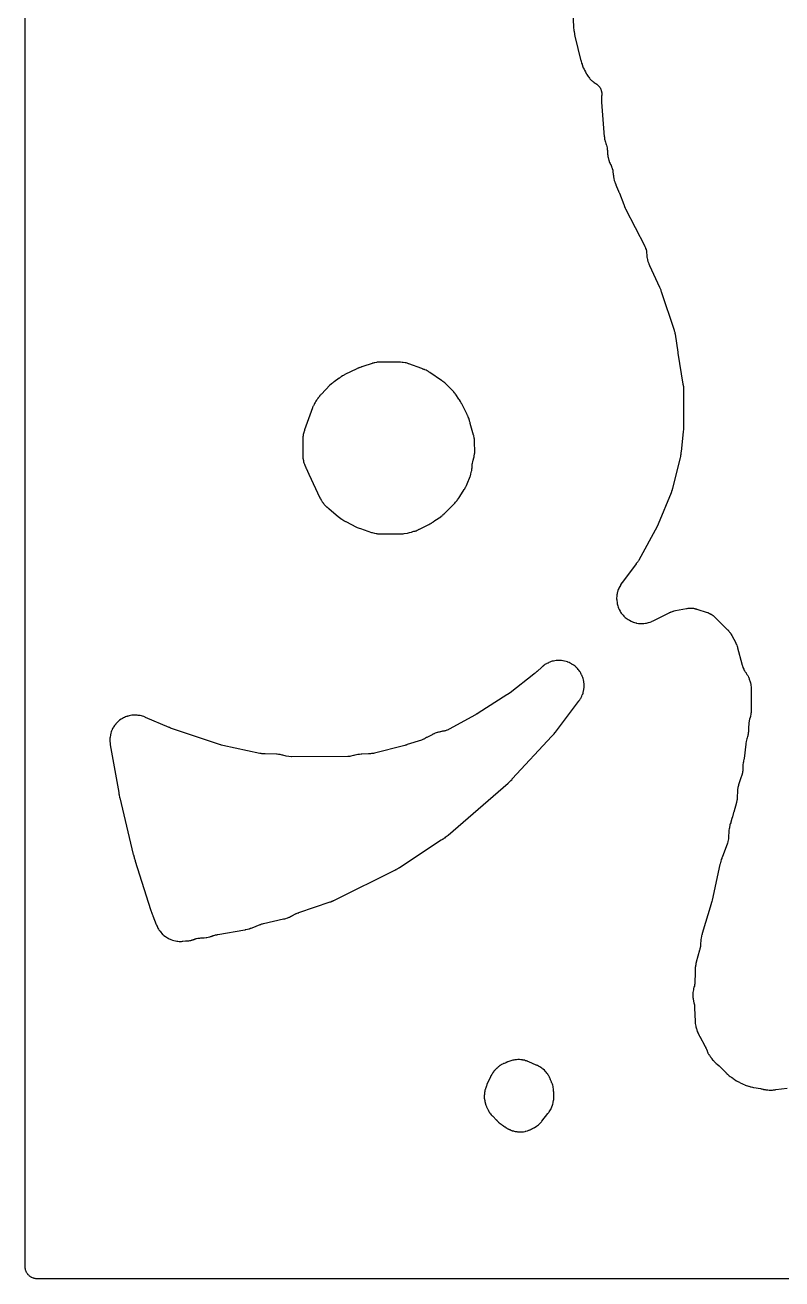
# Model space of a CAD drawing. Header units: millimetres. Extents: x 0 to 300, y 0 to 300.
# Drawn here: x -0.1 to 75, y -0.1 to 124.3 of the extents above; entities that cross this region are included whole.
import ezdxf

# ---------------------------------------------------------------- set-up
doc = ezdxf.new("R2010")
doc.units = ezdxf.units.MM
doc.layers.add('CUT', color=7, linetype='CONTINUOUS')

msp = doc.modelspace()

# ---------------------------------------------------------------- linework, layer by layer
at = {"layer": 'CUT'}
for points in [[(298.85, -0.08), (1.15, -0.08), (1.14, -0.08), (1.01, -0.07), (0.99, -0.07), (0.97, -0.06), (0.91, -0.05), (0.89, -0.05), (0.88, -0.05), (0.83, -0.04), (0.8, -0.03), (0.79, -0.03), (0.78, -0.02), (0.67, 0.02), (0.56, 0.07), (0.54, 0.08), (0.46, 0.12), (0.46, 0.13), (0.41, 0.17), (0.39, 0.18), (0.37, 0.19), (0.36, 0.2), (0.33, 0.23), (0.28, 0.28), (0.23, 0.33), (0.2, 0.36), (0.19, 0.37), (0.18, 0.39), (0.17, 0.41), (0.13, 0.46), (0.12, 0.46), (0.08, 0.54), (0.07, 0.56), (0.02, 0.67), (-0.02, 0.78), (-0.03, 0.79), (-0.03, 0.8), (-0.04, 0.83), (-0.05, 0.88), (-0.05, 0.89), (-0.05, 0.91), (-0.06, 0.97), (-0.07, 0.99), (-0.07, 1.01), (-0.08, 1.14), (-0.08, 1.15), (-0.08, 298.84)], [(54.21, 126.2), (54.31, 124.16), (54.31, 124.02), (54.32, 123.89), (54.33, 123.84), (54.33, 123.83), (54.34, 123.78), (54.34, 123.76), (54.35, 123.73), (54.35, 123.71), (54.36, 123.7), (54.36, 123.69), (54.36, 123.68), (54.37, 123.64), (54.38, 123.55), (54.4, 123.43), (54.4, 123.39), (54.41, 123.37), (54.42, 123.29), (54.43, 123.22), (55.03, 120.77), (55.04, 120.77), (55.05, 120.73), (55.1, 120.57), (55.1, 120.56), (55.14, 120.44), (55.15, 120.42), (55.15, 120.41), (55.18, 120.32), (55.18, 120.3), (55.22, 120.19), (55.27, 120.09), (55.34, 119.96), (55.35, 119.94), (55.38, 119.87), (55.47, 119.69), (55.53, 119.59), (55.54, 119.56), (55.55, 119.55), (55.56, 119.55), (55.56, 119.54), (55.58, 119.5), (55.61, 119.45), (55.62, 119.43), (55.69, 119.32), (55.69, 119.31), (55.74, 119.23), (55.8, 119.15), (55.87, 119.07), (55.93, 119), (55.96, 118.97), (55.99, 118.93), (56.01, 118.91), (56.02, 118.9), (56.03, 118.89), (56.09, 118.84), (56.14, 118.8), (56.17, 118.76), (56.21, 118.74), (56.22, 118.73), (56.23, 118.73), (56.25, 118.7), (56.31, 118.65), (56.32, 118.64), (56.34, 118.63), (56.38, 118.6), (56.4, 118.59), (56.42, 118.58), (56.45, 118.56), (56.46, 118.55), (56.48, 118.54), (56.51, 118.52), (56.61, 118.45), (56.63, 118.44), (56.66, 118.41), (56.67, 118.4), (56.68, 118.4), (56.69, 118.39), (56.7, 118.38), (56.74, 118.34), (56.78, 118.3), (56.81, 118.27), (56.86, 118.21), (56.88, 118.19), (56.9, 118.16), (56.92, 118.13), (56.94, 118.09), (56.98, 118.02), (56.99, 118), (57.01, 117.96), (57.02, 117.93), (57.04, 117.87), (57.05, 117.82), (57.07, 117.76), (57.08, 117.71), (57.09, 117.59), (57.1, 117.47), (57.1, 117.41), (57.1, 117.4), (57.09, 117.38), (57.08, 117.28), (57.07, 117.15), (57.07, 117.09), (57.07, 117.03), (57.08, 116.87), (57.08, 116.76), (57.08, 116.67), (57.35, 113.25), (57.36, 113.24), (57.36, 113.23), (57.36, 113.22), (57.36, 113.12), (57.38, 113.02), (57.4, 112.91), (57.42, 112.84), (57.43, 112.8), (57.46, 112.71), (57.51, 112.58), (57.54, 112.47), (57.56, 112.41), (57.6, 112.27), (57.62, 112.16), (57.62, 112.15), (57.63, 112.12), (57.63, 112.09), (57.63, 112.06), (57.64, 112.05), (57.64, 112.03), (57.64, 112), (57.65, 111.96), (57.66, 111.92), (57.66, 111.91), (57.66, 111.85), (57.66, 111.84), (57.66, 111.81), (57.66, 111.72), (57.66, 111.71), (57.67, 111.62), (57.67, 111.6), (57.67, 111.59), (57.68, 111.49), (57.69, 111.44), (57.7, 111.41), (57.7, 111.38), (57.7, 111.36), (57.71, 111.33), (57.71, 111.31), (57.71, 111.27), (57.72, 111.23), (57.72, 111.2), (57.73, 111.17), (57.73, 111.15), (57.75, 111.09), (57.76, 111.03), (57.79, 110.95), (57.8, 110.92), (57.81, 110.87), (57.82, 110.85), (57.84, 110.79), (57.88, 110.69), (57.93, 110.6), (57.98, 110.5), (57.99, 110.49), (57.99, 110.48), (58, 110.47), (58.01, 110.44), (58.02, 110.43), (58.03, 110.41), (58.04, 110.38), (58.04, 110.37), (58.06, 110.34), (58.06, 110.33), (58.08, 110.26), (58.11, 110.19), (58.13, 110.14), (58.13, 110.13), (58.14, 110.09), (58.17, 110.01), (58.17, 109.99), (58.17, 109.97), (58.17, 109.96), (58.18, 109.95), (58.18, 109.94), (58.19, 109.86), (58.2, 109.83), (58.2, 109.82), (58.2, 109.81), (58.21, 109.78), (58.21, 109.76), (58.21, 109.72), (58.21, 109.7), (58.22, 109.65), (58.22, 109.59), (58.22, 109.57), (58.23, 109.54), (58.24, 109.53), (58.24, 109.51), (58.24, 109.49), (58.25, 109.39), (58.25, 109.36), (58.26, 109.29), (58.26, 109.23), (58.28, 109.18), (58.28, 109.17), (58.29, 109.12), (58.29, 109.11), (58.29, 109.08), (58.29, 109.06), (58.32, 108.95), (58.34, 108.91), (58.36, 108.84), (58.38, 108.79), (58.4, 108.74), (58.4, 108.73), (58.42, 108.68), (58.44, 108.63), (58.45, 108.61), (58.46, 108.58), (58.48, 108.53), (58.49, 108.49), (58.5, 108.47), (58.62, 108.16), (58.63, 108.15), (58.65, 108.1), (58.65, 108.09), (58.66, 108.07), (58.66, 108.06), (58.67, 108.03), (58.69, 108), (58.7, 107.96), (58.71, 107.96), (58.71, 107.95), (58.71, 107.94), (58.73, 107.92), (58.73, 107.91), (58.73, 107.9), (58.73, 107.89), (58.75, 107.87), (58.76, 107.84), (58.77, 107.82), (58.79, 107.78), (58.8, 107.77), (58.8, 107.76), (58.83, 107.7), (58.85, 107.66), (59.28, 106.52), (59.31, 106.45), (59.32, 106.43), (59.35, 106.32), (59.4, 106.22), (59.41, 106.2), (59.42, 106.19), (59.43, 106.16), (59.45, 106.11), (61.36, 102.38), (61.38, 102.35), (61.4, 102.3), (61.41, 102.29), (61.43, 102.24), (61.43, 102.23), (61.43, 102.22), (61.44, 102.2), (61.44, 102.19), (61.45, 102.17), (61.49, 102.06), (61.52, 101.91), (61.54, 101.8), (61.56, 101.46), (61.57, 101.39), (61.58, 101.36), (61.58, 101.29), (61.59, 101.22), (61.63, 101.05), (61.68, 100.88), (61.7, 100.82), (61.75, 100.68), (61.76, 100.66), (61.77, 100.65), (61.77, 100.63), (61.81, 100.54), (61.83, 100.5), (61.84, 100.47), (62.83, 98.34), (62.87, 98.25), (62.89, 98.2), (62.9, 98.18), (62.94, 98.07), (62.97, 97.96), (62.98, 97.91), (64.27, 94.06), (64.28, 94.03), (64.29, 93.99), (64.34, 93.85), (64.35, 93.79), (64.35, 93.77), (64.36, 93.67), (64.64, 91.89), (64.64, 91.87), (64.65, 91.79), (65.14, 88.69), (65.16, 88.61), (65.16, 88.6), (65.17, 88.58), (65.19, 88.46), (65.2, 88.32), (65.2, 84.21), (65.18, 84.01), (64.96, 81.98), (64.95, 81.93), (64.95, 81.87), (64.94, 81.81), (64.94, 81.76), (64.93, 81.73), (64.93, 81.69), (64.92, 81.67), (64.92, 81.65), (64.91, 81.6), (64.89, 81.52), (64.87, 81.39), (64.12, 78.39), (64.1, 78.3), (64.09, 78.27), (64.09, 78.26), (64.08, 78.23), (64.07, 78.19), (64.05, 78.14), (64.02, 78.04), (64.02, 78.03), (63.98, 77.93), (62.69, 74.82), (62.69, 74.8), (62.68, 74.77), (62.67, 74.75), (62.65, 74.72), (62.63, 74.68), (62.59, 74.59), (60.77, 71.24), (60.73, 71.17), (60.72, 71.15), (60.68, 71.08), (60.66, 71.06), (60.65, 71.04), (60.6, 70.99), (60.52, 70.89), (60.5, 70.86), (60.45, 70.77), (60.44, 70.76), (59.13, 69.03), (59.1, 68.99), (59.03, 68.89), (58.97, 68.78), (58.94, 68.72), (58.83, 68.51), (58.81, 68.48), (58.8, 68.46), (58.78, 68.42), (58.74, 68.33), (58.7, 68.23), (58.68, 68.16), (58.66, 68.1), (58.65, 68.06), (58.64, 68.01), (58.62, 67.95), (58.62, 67.94), (58.61, 67.91), (58.61, 67.89), (58.6, 67.8), (58.6, 67.78), (58.59, 67.67), (58.58, 67.64), (58.58, 67.63), (58.58, 67.62), (58.57, 67.49), (58.57, 67.41), (58.58, 67.29), (58.59, 67.19), (58.61, 67.06), (58.64, 66.94), (58.64, 66.91), (58.65, 66.82), (58.68, 66.71), (58.72, 66.58), (58.77, 66.46), (58.82, 66.35), (58.92, 66.17), (58.97, 66.08), (59.03, 65.99), (59.11, 65.89), (59.21, 65.77), (59.28, 65.69), (59.32, 65.65), (59.43, 65.55), (59.61, 65.41), (59.68, 65.36), (59.71, 65.34), (59.84, 65.27), (60.02, 65.18), (60.14, 65.13), (60.22, 65.1), (60.26, 65.08), (60.35, 65.05), (60.47, 65.02), (60.5, 65.02), (60.52, 65.01), (60.55, 65), (60.75, 64.96), (60.87, 64.95), (60.99, 64.94), (61.11, 64.94), (61.28, 64.95), (61.42, 64.97), (61.52, 64.99), (61.74, 65.04), (61.86, 65.07), (61.89, 65.08), (62.05, 65.15), (62.09, 65.17), (62.19, 65.22), (62.2, 65.22), (63.79, 66.02), (63.82, 66.03), (63.83, 66.04), (63.85, 66.05), (63.86, 66.05), (63.91, 66.08), (63.93, 66.09), (63.95, 66.09), (63.99, 66.11), (64.01, 66.11), (64.12, 66.15), (64.17, 66.17), (64.18, 66.17), (64.2, 66.18), (64.27, 66.2), (64.41, 66.23), (65.51, 66.44), (65.56, 66.44), (65.57, 66.44), (65.68, 66.46), (65.8, 66.47), (65.91, 66.48), (65.97, 66.48), (66.08, 66.48), (66.12, 66.47), (66.14, 66.47), (66.19, 66.46), (66.27, 66.45), (66.34, 66.43), (66.37, 66.42), (66.4, 66.41), (66.43, 66.41), (66.45, 66.4), (66.5, 66.38), (66.53, 66.37), (66.54, 66.37), (66.62, 66.34), (67.45, 66.07), (67.58, 66.03), (67.61, 66.03), (67.69, 66), (67.79, 65.96), (67.81, 65.95), (67.82, 65.94), (67.92, 65.89), (67.94, 65.87), (68.04, 65.8), (68.07, 65.79), (68.08, 65.78), (68.11, 65.76), (68.12, 65.75), (68.14, 65.74), (68.17, 65.71), (68.24, 65.65), (68.24, 65.64), (68.28, 65.61), (68.31, 65.58), (68.37, 65.53), (69.58, 64.32), (69.59, 64.32), (69.62, 64.28), (69.65, 64.26), (69.67, 64.24), (69.67, 64.23), (69.71, 64.2), (69.73, 64.17), (69.74, 64.15), (69.78, 64.1), (69.8, 64.08), (69.82, 64.04), (69.89, 63.95), (69.9, 63.94), (69.9, 63.93), (69.94, 63.87), (70.01, 63.76), (70.38, 63.04), (70.4, 63.01), (70.44, 62.91), (70.45, 62.89), (70.45, 62.88), (70.48, 62.79), (70.54, 62.67), (70.55, 62.65), (70.57, 62.56), (70.57, 62.55), (70.99, 60.94), (70.99, 60.92), (71.02, 60.83), (71.04, 60.76), (71.09, 60.6), (71.17, 60.43), (71.2, 60.37), (71.24, 60.29), (71.25, 60.27), (71.25, 60.26), (71.28, 60.22), (71.31, 60.17), (71.31, 60.16), (71.35, 60.11), (71.37, 60.08), (71.39, 60.06), (71.4, 60.05), (71.4, 60.04), (71.41, 60.04), (71.46, 59.95), (71.49, 59.9), (71.51, 59.87), (71.57, 59.78), (71.6, 59.71), (71.66, 59.61), (71.66, 59.6), (71.67, 59.59), (71.67, 59.58), (71.72, 59.43), (71.81, 59.16), (71.84, 59.08), (71.85, 59.05), (71.88, 58.91), (71.89, 58.79), (71.9, 58.66), (71.9, 58.65), (71.92, 56.48), (71.92, 56.45), (71.92, 56.42), (71.91, 56.33), (71.91, 56.31), (71.9, 56.18), (71.9, 56.11), (71.89, 56.03), (71.88, 55.98), (71.85, 55.74), (71.85, 55.73), (71.84, 55.72), (71.84, 55.71), (71.84, 55.7), (71.82, 55.65), (71.81, 55.62), (71.81, 55.61), (71.81, 55.6), (71.81, 55.59), (71.8, 55.58), (71.79, 55.55), (71.78, 55.54), (71.76, 55.48), (71.75, 55.45), (71.74, 55.39), (71.72, 55.33), (71.71, 55.24), (71.7, 55.2), (71.69, 55.12), (71.69, 55.09), (71.69, 55.07), (71.69, 55.06), (71.69, 55.03), (71.68, 54.96), (71.68, 54.9), (71.68, 54.88), (71.67, 54.83), (71.66, 54.78), (71.66, 54.68), (71.66, 54.66), (71.65, 54.34), (71.65, 54.33), (71.65, 54.31), (71.65, 54.3), (71.65, 54.27), (71.65, 54.24), (71.64, 54.2), (71.64, 54.19), (71.62, 54.09), (71.61, 53.98), (71.59, 53.87), (71.57, 53.77), (71.57, 53.76), (71.56, 53.73), (71.51, 53.61), (71.48, 53.51), (71.44, 53.37), (71.41, 53.24), (71.38, 53.06), (71.37, 52.99), (71.22, 51.56), (71.22, 51.54), (71.21, 51.52), (71.19, 51.45), (71.16, 51.33), (71.14, 51.24), (71.12, 51.14), (71.1, 50.93), (71.1, 50.92), (71.1, 50.91), (71.09, 50.81), (71.09, 50.77), (71.09, 50.74), (71.07, 50.47), (71.07, 50.4), (71.07, 50.37), (71.07, 50.31), (71.06, 50.27), (71.06, 50.25), (71.06, 50.24), (71.06, 50.22), (71.05, 50.18), (71.05, 50.16), (71.04, 50.14), (71.04, 50.13), (71.04, 50.11), (71.03, 50.1), (71.03, 50.09), (71.03, 50.08), (71.02, 50.05), (71.02, 50.04), (71.02, 50.03), (71.02, 50.01), (71.01, 50), (70.85, 49.53), (70.69, 49.06), (70.68, 49.03), (70.68, 49.02), (70.67, 48.99), (70.66, 48.96), (70.65, 48.93), (70.65, 48.92), (70.65, 48.91), (70.65, 48.9), (70.64, 48.89), (70.64, 48.88), (70.64, 48.87), (70.64, 48.86), (70.63, 48.85), (70.63, 48.84), (70.63, 48.82), (70.62, 48.79), (70.62, 48.78), (70.61, 48.77), (70.61, 48.76), (70.61, 48.75), (70.61, 48.74), (70.6, 48.71), (70.6, 48.7), (70.59, 48.63), (70.58, 48.61), (70.58, 48.57), (70.57, 48.52), (70.57, 48.51), (70.56, 48.49), (70.56, 48.47), (70.56, 48.46), (70.56, 48.45), (70.55, 48.42), (70.55, 48.36), (70.55, 48.31), (70.55, 48.29), (70.55, 48.25), (70.55, 48.22), (70.54, 47.83), (70.53, 47.74), (70.53, 47.72), (70.53, 47.71), (70.53, 47.7), (70.53, 47.69), (70.51, 47.48), (70.51, 47.45), (70.5, 47.42), (70.49, 47.36), (70.49, 47.35), (70.48, 47.34), (70.48, 47.31), (70.47, 47.26), (70.45, 47.2), (70.18, 46.23), (70.17, 46.19), (70.05, 45.76), (70, 45.6), (69.9, 45.25), (69.88, 45.19), (69.84, 45.08), (69.81, 44.97), (69.79, 44.85), (69.77, 44.78), (69.76, 44.72), (69.75, 44.68), (69.75, 44.67), (69.73, 44.59), (69.71, 44.44), (69.7, 44.34), (69.67, 43.76), (69.67, 43.7), (69.67, 43.65), (69.67, 43.59), (69.64, 43.44), (69.61, 43.31), (69.6, 43.29), (69.56, 43.16), (69.04, 41.75), (69.02, 41.71), (69.01, 41.69), (68.99, 41.63), (68.94, 41.53), (68.93, 41.5), (68.9, 41.38), (68.9, 41.35), (68.89, 41.32), (68.87, 41.25), (68.83, 41.09), (68.82, 41.04), (68.04, 37.51), (68.04, 37.5), (68, 37.38), (67.95, 37.16), (67.94, 37.14), (67.94, 37.13), (67.06, 34.2), (67.04, 34.11), (67.03, 34.1), (66.99, 33.96), (66.99, 33.93), (66.94, 33.74), (66.92, 33.6), (66.91, 33.46), (66.91, 33.45), (66.9, 33.19), (66.9, 33.15), (66.9, 33.11), (66.89, 32.99), (66.89, 32.97), (66.88, 32.91), (66.88, 32.9), (66.88, 32.89), (66.88, 32.88), (66.87, 32.87), (66.87, 32.85), (66.87, 32.84), (66.87, 32.83), (66.86, 32.79), (66.86, 32.78), (66.85, 32.77), (66.84, 32.73), (66.83, 32.7), (66.83, 32.68), (66.81, 32.63), (66.81, 32.61), (66.79, 32.55), (66.47, 31.36), (66.46, 31.34), (66.45, 31.27), (66.44, 31.24), (66.43, 31.17), (66.42, 31.14), (66.42, 31.13), (66.42, 31.12), (66.42, 31.11), (66.41, 31.07), (66.4, 31), (66.39, 30.94), (66.39, 30.92), (66.37, 30.81), (66.36, 30.66), (66.36, 30.58), (66.36, 30.56), (66.36, 30.51), (66.36, 30.46), (66.36, 30.4), (66.35, 30.36), (66.35, 30.32), (66.32, 29.29), (66.32, 29.25), (66.32, 29.24), (66.32, 29.21), (66.31, 29.11), (66.31, 29.09), (66.31, 29.08), (66.31, 29.06), (66.3, 29.04), (66.28, 28.97), (66.24, 28.86), (66.21, 28.74), (66.2, 28.63), (66.2, 28.62), (66.17, 28.48), (66.14, 28.35), (66.13, 28.24), (66.13, 28.22), (66.12, 28.09), (66.12, 28), (66.12, 27.99), (66.13, 27.84), (66.15, 27.75), (66.15, 27.74), (66.16, 27.7), (66.17, 27.66), (66.18, 27.57), (66.2, 27.48), (66.24, 27.32), (66.29, 27.11), (66.29, 27.09), (66.3, 26.99), (66.31, 26.92), (66.31, 26.85), (66.31, 26.83), (66.31, 26.79), (66.35, 25.5), (66.35, 25.47), (66.36, 25.32), (66.37, 25.28), (66.37, 25.26), (66.39, 25.12), (66.41, 25), (66.44, 24.89), (66.45, 24.86), (66.46, 24.85), (66.47, 24.8), (66.48, 24.76), (66.49, 24.74), (66.49, 24.72), (66.51, 24.67), (66.53, 24.62), (66.54, 24.6), (66.54, 24.59), (66.56, 24.54), (66.57, 24.48), (66.61, 24.38), (66.61, 24.37), (66.63, 24.34), (66.64, 24.31), (66.65, 24.29), (66.66, 24.27), (66.66, 24.26), (66.67, 24.25), (66.67, 24.24), (66.68, 24.23), (66.69, 24.2), (66.71, 24.16), (66.73, 24.11), (66.74, 24.09), (66.75, 24.07), (66.76, 24.06), (66.78, 24.02), (66.8, 23.98), (66.81, 23.96), (67.32, 23.04), (67.33, 23.02), (67.35, 22.98), (67.36, 22.96), (67.37, 22.95), (67.39, 22.89), (67.45, 22.77), (67.47, 22.72), (67.54, 22.55), (67.55, 22.52), (67.56, 22.51), (67.58, 22.44), (67.59, 22.43), (67.6, 22.4), (67.63, 22.33), (67.66, 22.29), (67.69, 22.23), (67.7, 22.22), (67.72, 22.18), (67.73, 22.18), (67.73, 22.17), (67.74, 22.16), (67.77, 22.11), (67.8, 22.06), (67.81, 22.05), (67.82, 22.04), (67.83, 22.02), (67.84, 22.02), (67.85, 22.01), (67.86, 21.99), (67.87, 21.97), (67.88, 21.95), (67.92, 21.9), (67.93, 21.89), (67.94, 21.88), (67.96, 21.86), (68, 21.8), (68, 21.79), (68.02, 21.77), (68.02, 21.76), (68.09, 21.67), (68.17, 21.58), (68.21, 21.55), (68.26, 21.48), (68.31, 21.43), (68.32, 21.42), (68.34, 21.4), (68.45, 21.31), (68.54, 21.23), (68.73, 21.05), (69.39, 20.4), (69.4, 20.38), (69.42, 20.36), (69.45, 20.33), (69.46, 20.32), (69.47, 20.31), (69.48, 20.3), (69.49, 20.29), (69.5, 20.28), (69.54, 20.24), (69.59, 20.2), (69.65, 20.14), (69.74, 20.07), (69.82, 20.01), (69.89, 19.97), (69.9, 19.96), (69.93, 19.94), (69.95, 19.93), (69.96, 19.92), (69.97, 19.92), (70, 19.9), (70.01, 19.89), (70.02, 19.89), (70.03, 19.88), (70.04, 19.88), (70.04, 19.87), (70.07, 19.86), (70.11, 19.83), (70.12, 19.82), (70.13, 19.81), (70.22, 19.74), (70.29, 19.69), (70.45, 19.59), (70.58, 19.52), (70.64, 19.49), (70.74, 19.43), (70.82, 19.39), (70.99, 19.3), (71.13, 19.24), (71.29, 19.18), (71.33, 19.16), (71.66, 19.05), (71.68, 19.05), (71.77, 19.01), (71.85, 18.99), (71.9, 18.97), (72.04, 18.93), (72.14, 18.91), (72.19, 18.9), (72.85, 18.8), (72.9, 18.79), (72.92, 18.78), (72.97, 18.77), (72.98, 18.77), (73.06, 18.75), (73.07, 18.75), (73.1, 18.74), (73.15, 18.73), (73.17, 18.72), (73.28, 18.7), (73.31, 18.7), (73.35, 18.69), (73.39, 18.69), (73.57, 18.67), (73.7, 18.66), (74.03, 18.66), (74.14, 18.67), (74.25, 18.68), (74.28, 18.69), (74.35, 18.71), (74.36, 18.71), (75.49, 18.86)]]:
    msp.add_lwpolyline(points, dxfattribs=at)
for points in [[(27.47, 81.35), (27.47, 81.34), (27.47, 81.32), (27.48, 81.28), (27.49, 81.24), (27.49, 81.21), (27.51, 81.13), (27.52, 81.08), (27.53, 81.05), (27.54, 80.99), (27.57, 80.88), (27.59, 80.84), (27.61, 80.77), (27.62, 80.75), (27.64, 80.7), (27.65, 80.68), (27.66, 80.67), (27.66, 80.65), (27.7, 80.56), (27.72, 80.52), (27.73, 80.49), (27.74, 80.46), (27.76, 80.41), (27.79, 80.35), (28.06, 79.77), (29.16, 77.41), (29.2, 77.33), (29.25, 77.25), (29.26, 77.24), (29.27, 77.23), (29.28, 77.21), (29.29, 77.18), (29.3, 77.16), (29.35, 77.08), (29.37, 77.04), (29.43, 76.96), (29.45, 76.93), (29.5, 76.88), (29.5, 76.87), (29.51, 76.86), (29.52, 76.85), (29.53, 76.84), (29.58, 76.76), (29.66, 76.67), (29.72, 76.62), (29.78, 76.56), (29.79, 76.55), (29.81, 76.54), (29.85, 76.5), (29.87, 76.48), (29.91, 76.45), (29.96, 76.41), (29.99, 76.38), (30.03, 76.35), (30.99, 75.54), (31.01, 75.53), (31.02, 75.52), (31.04, 75.5), (31.06, 75.49), (31.06, 75.48), (31.08, 75.47), (31.09, 75.47), (31.1, 75.45), (31.15, 75.42), (31.16, 75.41), (31.17, 75.41), (31.18, 75.4), (31.19, 75.39), (31.19, 75.38), (31.24, 75.34), (31.26, 75.33), (31.28, 75.32), (31.29, 75.31), (31.33, 75.29), (31.37, 75.27), (31.39, 75.26), (31.4, 75.25), (31.41, 75.24), (31.54, 75.16), (31.55, 75.15), (31.68, 75.08), (31.72, 75.06), (32.78, 74.51), (32.86, 74.48), (32.93, 74.45), (33.05, 74.4), (33.16, 74.37), (34.26, 73.99), (34.33, 73.97), (34.55, 73.91), (34.72, 73.88), (34.8, 73.87), (34.85, 73.86), (34.97, 73.85), (35.07, 73.85), (37.2, 73.85), (37.3, 73.86), (37.31, 73.86), (37.32, 73.86), (37.41, 73.86), (37.51, 73.88), (37.81, 73.93), (37.83, 73.93), (37.85, 73.93), (37.93, 73.95), (37.95, 73.95), (38.04, 73.97), (38.23, 74.02), (38.3, 74.04), (38.38, 74.07), (38.47, 74.1), (38.59, 74.13), (38.65, 74.15), (38.68, 74.16), (38.79, 74.2), (38.91, 74.25), (38.93, 74.27), (38.99, 74.3), (39.02, 74.32), (39.96, 74.79), (40.06, 74.83), (40.16, 74.89), (40.2, 74.92), (40.22, 74.93), (40.26, 74.95), (40.29, 74.97), (40.35, 75), (40.38, 75.02), (40.39, 75.03), (40.41, 75.04), (40.42, 75.05), (40.43, 75.06), (40.47, 75.09), (40.49, 75.11), (40.5, 75.12), (40.51, 75.12), (40.53, 75.14), (40.56, 75.16), (41.13, 75.55), (41.14, 75.56), (41.16, 75.57), (41.17, 75.58), (41.22, 75.62), (41.26, 75.65), (41.3, 75.69), (41.32, 75.71), (41.35, 75.73), (41.36, 75.74), (41.42, 75.79), (41.49, 75.86), (41.52, 75.88), (41.54, 75.9), (41.56, 75.92), (41.58, 75.94), (41.61, 75.97), (41.62, 75.98), (42.52, 76.9), (42.59, 76.98), (42.62, 77.02), (42.63, 77.03), (42.66, 77.07), (42.72, 77.13), (42.73, 77.14), (42.75, 77.16), (42.8, 77.22), (42.87, 77.31), (42.92, 77.4), (42.93, 77.41), (42.97, 77.46), (43.04, 77.56), (43.47, 78.25), (43.52, 78.33), (43.52, 78.34), (43.53, 78.36), (43.54, 78.38), (43.6, 78.48), (43.62, 78.51), (43.66, 78.59), (43.69, 78.65), (43.76, 78.81), (43.76, 78.82), (44.04, 79.55), (44.07, 79.62), (44.11, 79.77), (44.12, 79.79), (44.15, 79.92), (44.18, 80.06), (44.2, 80.13), (44.22, 80.25), (44.22, 80.26), (44.23, 80.29), (44.24, 80.39), (44.25, 80.52), (44.26, 80.62), (44.26, 80.73), (44.26, 80.77), (44.27, 80.85), (44.27, 80.86), (44.3, 80.99), (44.32, 81.05), (44.34, 81.11), (44.36, 81.2), (44.37, 81.22), (44.39, 81.29), (44.42, 81.39), (44.45, 81.5), (44.46, 81.6), (44.48, 81.76), (44.48, 81.78), (44.5, 81.88), (44.5, 81.98), (44.5, 82.02), (44.5, 82.03), (44.49, 82.93), (44.49, 82.99), (44.49, 83.1), (44.48, 83.21), (44.47, 83.27), (44.46, 83.31), (44.46, 83.34), (44.45, 83.42), (44.42, 83.53), (44.41, 83.58), (44.4, 83.6), (44.39, 83.64), (44.06, 84.8), (44.06, 84.81), (44.04, 84.9), (44, 85.03), (44, 85.05), (43.98, 85.11), (43.97, 85.15), (43.96, 85.17), (43.96, 85.18), (43.95, 85.21), (43.91, 85.32), (43.9, 85.33), (43.88, 85.39), (43.86, 85.44), (43.85, 85.45), (43.82, 85.54), (43.81, 85.56), (43.79, 85.6), (43.76, 85.67), (43.75, 85.69), (43.75, 85.7), (43.21, 86.75), (43.17, 86.82), (43.16, 86.83), (43.15, 86.86), (43.14, 86.87), (43.09, 86.97), (43.08, 86.97), (42.98, 87.15), (42.94, 87.21), (42.62, 87.68), (42.61, 87.69), (42.55, 87.77), (42.53, 87.79), (42.5, 87.82), (42.49, 87.84), (42.48, 87.85), (42.46, 87.87), (42.45, 87.89), (42.44, 87.9), (42.42, 87.92), (42.39, 87.96), (42.36, 87.99), (42.32, 88.04), (42.27, 88.09), (42.22, 88.15), (41.59, 88.77), (41.56, 88.79), (41.53, 88.82), (41.53, 88.83), (41.44, 88.91), (41.35, 88.98), (41.32, 89), (41.27, 89.03), (41.2, 89.07), (40.05, 89.85), (40.04, 89.86), (39.99, 89.9), (39.92, 89.95), (39.8, 90.02), (39.68, 90.08), (39.56, 90.13), (39.52, 90.14), (39.44, 90.17), (39.4, 90.19), (39.37, 90.2), (39.34, 90.21), (39.25, 90.24), (37.97, 90.71), (37.93, 90.73), (37.81, 90.77), (37.71, 90.8), (37.61, 90.82), (37.41, 90.85), (37.38, 90.85), (37.3, 90.86), (37.15, 90.87), (37.14, 90.87), (35.18, 90.89), (35.1, 90.89), (34.99, 90.88), (34.98, 90.88), (34.92, 90.88), (34.83, 90.87), (34.75, 90.86), (34.61, 90.83), (34.53, 90.81), (34.44, 90.79), (34.42, 90.78), (34.38, 90.77), (34.35, 90.76), (34.32, 90.75), (33.41, 90.46), (33.32, 90.43), (33.27, 90.41), (33.25, 90.4), (33.13, 90.36), (33.1, 90.35), (33.06, 90.33), (33.05, 90.33), (33.03, 90.32), (33.02, 90.32), (32.98, 90.3), (32.96, 90.3), (32.85, 90.25), (32.83, 90.24), (32.8, 90.22), (31.63, 89.65), (31.59, 89.62), (31.51, 89.58), (31.5, 89.57), (31.4, 89.52), (31.3, 89.46), (31.28, 89.44), (31.27, 89.44), (31.26, 89.43), (31.2, 89.39), (31.17, 89.36), (31.13, 89.33), (31.12, 89.32), (31.11, 89.31), (31.1, 89.3), (31.09, 89.29), (31.07, 89.28), (30.56, 88.92), (30.51, 88.89), (30.48, 88.86), (30.41, 88.81), (30.31, 88.73), (30.26, 88.69), (30.15, 88.59), (29.31, 87.72), (29.3, 87.72), (29.24, 87.66), (29.2, 87.61), (29.18, 87.59), (29.15, 87.56), (29.11, 87.51), (29.1, 87.49), (29.04, 87.41), (29.02, 87.39), (29, 87.36), (28.96, 87.3), (28.93, 87.26), (28.92, 87.24), (28.88, 87.19), (28.87, 87.17), (28.84, 87.13), (28.83, 87.12), (28.83, 87.11), (28.82, 87.1), (28.76, 87.01), (28.71, 86.93), (28.67, 86.87), (28.63, 86.79), (28.62, 86.78), (28.57, 86.69), (28.5, 86.55), (28.49, 86.53), (28.45, 86.44), (28.43, 86.41), (28.42, 86.36), (28.41, 86.34), (27.64, 84.17), (27.64, 84.16), (27.63, 84.12), (27.61, 84.08), (27.6, 84.05), (27.6, 84.04), (27.59, 84.02), (27.59, 84.01), (27.59, 84), (27.56, 83.93), (27.55, 83.91), (27.52, 83.8), (27.5, 83.69), (27.5, 83.67), (27.49, 83.63), (27.49, 83.61), (27.49, 83.6), (27.48, 83.55), (27.47, 83.5), (27.47, 83.47), (27.47, 83.44), (27.46, 83.43), (27.46, 83.42), (27.46, 83.41), (27.46, 83.39), (27.46, 83.38), (27.46, 83.37), (27.46, 83.35), (27.45, 83.28), (27.45, 83.21), (27.45, 83.16), (27.45, 83.14), (27.45, 81.62), (27.46, 81.57), (27.46, 81.53), (27.46, 81.52), (27.46, 81.49), (27.46, 81.46), (27.47, 81.4)], [(9.21, 48.19), (9.22, 48.12), (9.22, 48.1), (9.22, 48.08), (9.23, 48.05), (9.23, 48.03), (9.24, 47.99), (9.25, 47.9), (9.28, 47.75), (9.29, 47.7), (9.3, 47.66), (10.65, 42.03), (10.66, 41.99), (10.69, 41.9), (10.7, 41.85), (10.71, 41.82), (10.71, 41.81), (10.72, 41.79), (10.72, 41.77), (10.74, 41.71), (10.74, 41.69), (10.75, 41.66), (10.75, 41.65), (10.76, 41.62), (10.77, 41.6), (10.77, 41.59), (10.79, 41.55), (10.79, 41.54), (10.8, 41.52), (10.8, 41.5), (10.81, 41.49), (10.82, 41.46), (10.82, 41.45), (10.83, 41.43), (10.84, 41.38), (12.36, 36.57), (12.37, 36.52), (12.38, 36.5), (12.39, 36.46), (12.41, 36.41), (12.42, 36.38), (12.42, 36.36), (12.45, 36.31), (12.45, 36.3), (12.45, 36.29), (12.46, 36.27), (12.47, 36.25), (12.47, 36.24), (12.48, 36.23), (12.49, 36.19), (12.51, 36.14), (12.51, 36.13), (12.52, 36.12), (12.52, 36.11), (12.54, 36.06), (12.55, 36.03), (12.57, 35.99), (12.6, 35.93), (12.93, 35.1), (12.95, 35.05), (12.99, 34.96), (13, 34.94), (13.01, 34.91), (13.02, 34.9), (13.04, 34.84), (13.04, 34.83), (13.09, 34.73), (13.15, 34.62), (13.19, 34.56), (13.27, 34.46), (13.29, 34.44), (13.3, 34.42), (13.31, 34.41), (13.37, 34.34), (13.39, 34.31), (13.49, 34.19), (13.56, 34.11), (13.58, 34.09), (13.69, 34), (13.83, 33.89), (13.93, 33.82), (14.03, 33.76), (14.1, 33.72), (14.21, 33.66), (14.29, 33.62), (14.38, 33.59), (14.52, 33.54), (14.68, 33.49), (14.83, 33.46), (14.96, 33.44), (15.08, 33.42), (15.21, 33.41), (15.34, 33.41), (15.44, 33.41), (15.54, 33.43), (15.56, 33.43), (15.83, 33.46), (15.89, 33.46), (15.98, 33.47), (16.02, 33.47), (16.03, 33.47), (16.11, 33.48), (16.15, 33.48), (16.27, 33.49), (16.32, 33.5), (16.34, 33.51), (16.43, 33.53), (16.46, 33.54), (16.5, 33.55), (16.6, 33.58), (16.63, 33.59), (16.66, 33.6), (16.68, 33.61), (16.7, 33.62), (16.73, 33.63), (16.75, 33.63), (16.78, 33.65), (16.86, 33.68), (16.89, 33.69), (16.92, 33.7), (17.06, 33.73), (17.07, 33.73), (17.23, 33.74), (17.36, 33.75), (17.4, 33.76), (17.43, 33.76), (17.48, 33.76), (17.63, 33.77), (17.66, 33.77), (17.88, 33.79), (17.88, 33.8), (17.93, 33.8), (18.07, 33.83), (18.23, 33.87), (18.32, 33.89), (18.38, 33.91), (18.41, 33.92), (18.48, 33.94), (18.53, 33.97), (18.55, 33.98), (18.58, 33.99), (18.6, 34), (18.61, 34), (18.64, 34.01), (18.72, 34.04), (18.73, 34.04), (18.79, 34.06), (18.81, 34.06), (18.82, 34.06), (18.89, 34.07), (18.93, 34.07), (18.99, 34.08), (19.03, 34.09), (21.7, 34.57), (21.74, 34.57), (21.78, 34.58), (21.82, 34.58), (21.97, 34.61), (22.11, 34.65), (22.17, 34.67), (22.2, 34.68), (22.24, 34.7), (22.25, 34.7), (22.28, 34.71), (22.31, 34.72), (22.33, 34.73), (22.34, 34.73), (22.42, 34.77), (23.22, 35.07), (23.23, 35.08), (23.28, 35.1), (23.33, 35.12), (23.4, 35.14), (23.46, 35.16), (23.57, 35.19), (25.53, 35.64), (25.55, 35.64), (25.66, 35.66), (25.78, 35.69), (25.93, 35.74), (25.96, 35.75), (26.12, 35.82), (26.13, 35.82), (26.22, 35.87), (26.23, 35.87), (26.29, 35.9), (26.32, 35.91), (26.34, 35.92), (26.38, 35.94), (26.41, 35.96), (26.43, 35.97), (26.74, 36.14), (26.79, 36.16), (26.81, 36.17), (26.9, 36.21), (27, 36.25), (27.05, 36.26), (27.06, 36.27), (30.18, 37.32), (30.2, 37.33), (30.21, 37.33), (30.23, 37.34), (30.34, 37.39), (30.36, 37.4), (30.38, 37.41), (30.39, 37.41), (30.41, 37.42), (30.48, 37.45), (30.51, 37.46), (30.54, 37.48), (30.74, 37.56), (30.8, 37.59), (36.5, 40.44), (36.51, 40.44), (36.6, 40.49), (36.61, 40.5), (36.62, 40.5), (36.64, 40.51), (36.66, 40.52), (36.67, 40.53), (36.71, 40.55), (36.72, 40.55), (36.74, 40.56), (36.76, 40.57), (36.84, 40.61), (36.89, 40.64), (36.96, 40.69), (36.99, 40.71), (37, 40.72), (37.01, 40.72), (37.04, 40.74), (41.19, 43.48), (41.22, 43.5), (41.28, 43.53), (41.32, 43.55), (41.33, 43.56), (41.35, 43.57), (41.41, 43.6), (41.44, 43.62), (41.47, 43.64), (41.51, 43.67), (41.53, 43.68), (41.54, 43.69), (41.56, 43.7), (41.65, 43.77), (41.69, 43.81), (41.74, 43.85), (41.75, 43.86), (41.77, 43.88), (41.81, 43.9), (41.85, 43.94), (41.87, 43.96), (47.81, 49.1), (47.87, 49.16), (47.96, 49.25), (48.03, 49.32), (48.08, 49.36), (48.11, 49.39), (48.12, 49.4), (48.13, 49.41), (48.2, 49.49), (48.23, 49.53), (52.15, 53.77), (52.17, 53.79), (52.19, 53.82), (52.25, 53.88), (52.3, 53.93), (52.38, 54.02), (52.45, 54.11), (52.46, 54.13), (52.49, 54.17), (52.5, 54.18), (54.8, 57.22), (54.84, 57.27), (54.84, 57.28), (54.85, 57.29), (54.87, 57.31), (54.92, 57.38), (54.97, 57.46), (55, 57.51), (55.04, 57.59), (55.05, 57.61), (55.09, 57.69), (55.11, 57.73), (55.17, 57.86), (55.21, 57.95), (55.24, 58.04), (55.25, 58.09), (55.26, 58.12), (55.27, 58.15), (55.27, 58.18), (55.29, 58.24), (55.3, 58.29), (55.3, 58.3), (55.31, 58.37), (55.32, 58.42), (55.34, 58.59), (55.35, 58.73), (55.35, 58.82), (55.34, 58.99), (55.33, 59.06), (55.33, 59.09), (55.31, 59.19), (55.28, 59.37), (55.26, 59.48), (55.22, 59.6), (55.17, 59.71), (55.11, 59.82), (55.1, 59.86), (55.07, 59.93), (55.02, 60.04), (54.95, 60.14), (54.9, 60.2), (54.88, 60.24), (54.87, 60.25), (54.85, 60.28), (54.84, 60.3), (54.82, 60.32), (54.76, 60.4), (54.68, 60.5), (54.67, 60.51), (54.6, 60.57), (54.57, 60.6), (54.55, 60.62), (54.53, 60.64), (54.52, 60.65), (54.45, 60.72), (54.36, 60.79), (54.32, 60.81), (54.27, 60.85), (54.18, 60.9), (54.16, 60.91), (54.12, 60.93), (54.1, 60.94), (53.95, 61.03), (53.85, 61.08), (53.75, 61.12), (53.69, 61.14), (53.57, 61.18), (53.4, 61.22), (53.27, 61.24), (53.23, 61.25), (53.11, 61.27), (53.02, 61.28), (52.89, 61.29), (52.81, 61.29), (52.69, 61.28), (52.59, 61.27), (52.46, 61.25), (52.3, 61.21), (52.26, 61.21), (52.23, 61.2), (52.18, 61.2), (52.07, 61.17), (51.95, 61.13), (51.85, 61.07), (51.78, 61.03), (51.75, 61.02), (51.74, 61.02), (51.64, 60.97), (51.63, 60.96), (51.53, 60.92), (51.45, 60.87), (51.34, 60.79), (51.26, 60.71), (51.24, 60.7), (51.19, 60.65), (51.12, 60.59), (51.11, 60.58), (50.73, 60.23), (50.71, 60.22), (50.69, 60.2), (50.67, 60.18), (50.6, 60.13), (50.54, 60.07), (50.51, 60.04), (50.5, 60.03), (50.41, 59.97), (50.35, 59.91), (48.01, 58.08), (47.84, 57.97), (47.81, 57.95), (47.8, 57.94), (47.74, 57.91), (47.73, 57.9), (47.69, 57.88), (44.85, 56.05), (44.72, 55.97), (44.7, 55.96), (44.69, 55.96), (44.66, 55.94), (44.62, 55.92), (44.59, 55.9), (41.96, 54.46), (41.9, 54.42), (41.89, 54.42), (41.87, 54.41), (41.77, 54.37), (41.76, 54.37), (41.74, 54.36), (41.59, 54.31), (41.56, 54.3), (41.55, 54.3), (41.46, 54.28), (41.41, 54.27), (41.31, 54.26), (41.25, 54.25), (41.2, 54.24), (41.11, 54.21), (41.09, 54.21), (40.96, 54.18), (40.94, 54.18), (40.92, 54.18), (40.9, 54.17), (40.8, 54.15), (40.79, 54.14), (40.69, 54.11), (40.68, 54.1), (40.58, 54.06), (40.53, 54.04), (40.49, 54.02), (40.45, 54.01), (40.38, 53.97), (40.36, 53.96), (40.31, 53.93), (40.28, 53.92), (39.75, 53.65), (39.72, 53.63), (39.61, 53.57), (39.6, 53.57), (39.51, 53.52), (39.45, 53.48), (39.44, 53.48), (39.42, 53.47), (39.29, 53.42), (39.23, 53.39), (37.82, 52.93), (37.75, 52.9), (37.73, 52.89), (37.71, 52.88), (37.66, 52.87), (37.64, 52.87), (37.57, 52.85), (37.45, 52.82), (37.44, 52.82), (34.55, 52.08), (34.46, 52.06), (34.41, 52.06), (34.33, 52.05), (34.26, 52.04), (34.17, 52.03), (34.08, 52.02), (34.03, 52.02), (33.98, 52.02), (33.31, 51.99), (33.23, 51.98), (33.09, 51.96), (33.08, 51.96), (33.05, 51.96), (32.99, 51.96), (32.9, 51.95), (32.77, 51.93), (32.65, 51.9), (32.62, 51.89), (32.53, 51.86), (32.47, 51.85), (32.36, 51.81), (32.35, 51.81), (32.23, 51.78), (32.21, 51.78), (32.11, 51.77), (31.97, 51.76), (31.94, 51.76), (31.93, 51.76), (26.36, 51.73), (26.32, 51.73), (26.07, 51.75), (26.06, 51.75), (25.82, 51.79), (25.47, 51.88), (25.46, 51.88), (25.42, 51.89), (25.41, 51.9), (25.2, 51.95), (25.06, 51.97), (24.92, 51.98), (24.85, 51.98), (23.72, 52.01), (23.71, 52.01), (23.69, 52.01), (23.63, 52.01), (23.44, 52.03), (23.43, 52.03), (23.4, 52.03), (23.33, 52.04), (23.28, 52.04), (23.2, 52.06), (19.53, 52.85), (19.37, 52.89), (19.35, 52.9), (19.34, 52.9), (19.3, 52.91), (19.29, 52.91), (19.2, 52.94), (14.52, 54.5), (14.35, 54.57), (14.34, 54.57), (14.24, 54.62), (14.2, 54.64), (11.85, 55.64), (11.83, 55.65), (11.68, 55.71), (11.57, 55.75), (11.47, 55.78), (11.32, 55.81), (11.29, 55.81), (11.16, 55.83), (11.12, 55.84), (11.02, 55.86), (10.87, 55.87), (10.86, 55.87), (10.77, 55.87), (10.64, 55.86), (10.62, 55.86), (10.51, 55.85), (10.37, 55.82), (10.23, 55.79), (10.15, 55.77), (10.14, 55.77), (10.11, 55.76), (10.1, 55.76), (10.07, 55.75), (10.04, 55.74), (10.02, 55.74), (9.99, 55.73), (9.88, 55.69), (9.77, 55.64), (9.67, 55.58), (9.59, 55.54), (9.51, 55.5), (9.43, 55.45), (9.29, 55.35), (9.19, 55.27), (9.1, 55.19), (9.05, 55.14), (9.04, 55.13), (8.93, 55), (8.91, 54.97), (8.8, 54.84), (8.72, 54.73), (8.67, 54.65), (8.6, 54.52), (8.56, 54.43), (8.54, 54.4), (8.52, 54.35), (8.49, 54.3), (8.45, 54.19), (8.43, 54.08), (8.39, 53.89), (8.38, 53.85), (8.36, 53.72), (8.35, 53.68), (8.33, 53.58), (8.32, 53.43), (8.32, 53.42), (8.32, 53.33), (8.33, 53.2), (8.34, 53.14), (8.36, 52.98), (8.37, 52.92)], [(45.47, 17.75), (45.48, 17.7), (45.48, 17.69), (45.49, 17.67), (45.5, 17.63), (45.5, 17.62), (45.5, 17.6), (45.5, 17.57), (45.52, 17.49), (45.52, 17.48), (45.53, 17.45), (45.55, 17.37), (45.55, 17.36), (45.56, 17.34), (45.57, 17.26), (45.61, 17.17), (45.67, 17.04), (45.68, 17.01), (45.75, 16.85), (45.78, 16.79), (45.79, 16.77), (45.79, 16.76), (45.83, 16.69), (45.85, 16.65), (45.86, 16.63), (45.88, 16.59), (45.91, 16.54), (45.94, 16.49), (45.95, 16.48), (46, 16.4), (46.01, 16.38), (46.07, 16.29), (46.14, 16.2), (46.22, 16.11), (46.23, 16.11), (46.26, 16.09), (46.32, 16.03), (46.64, 15.72), (46.66, 15.7), (46.68, 15.67), (46.7, 15.64), (46.73, 15.62), (46.73, 15.61), (46.77, 15.57), (46.79, 15.55), (46.79, 15.54), (46.81, 15.52), (46.82, 15.51), (46.83, 15.5), (46.84, 15.49), (46.86, 15.48), (46.89, 15.45), (46.92, 15.42), (46.92, 15.41), (47.01, 15.34), (47.05, 15.32), (47.08, 15.29), (47.1, 15.27), (47.11, 15.27), (47.12, 15.27), (47.13, 15.26), (47.15, 15.24), (47.21, 15.19), (47.22, 15.18), (47.25, 15.16), (47.32, 15.12), (47.33, 15.12), (47.34, 15.11), (47.35, 15.11), (47.35, 15.1), (47.36, 15.1), (47.37, 15.1), (47.4, 15.08), (47.48, 15.02), (47.51, 15), (47.54, 14.98), (47.55, 14.97), (47.56, 14.96), (47.57, 14.96), (47.6, 14.94), (47.6, 14.93), (47.63, 14.91), (47.66, 14.9), (47.67, 14.89), (47.68, 14.89), (47.69, 14.88), (47.72, 14.86), (47.73, 14.86), (47.8, 14.82), (47.81, 14.81), (47.84, 14.8), (47.86, 14.79), (47.88, 14.78), (47.89, 14.77), (47.91, 14.76), (47.92, 14.76), (47.96, 14.74), (47.97, 14.74), (47.98, 14.73), (47.99, 14.73), (48, 14.73), (48, 14.72), (48.04, 14.71), (48.07, 14.69), (48.14, 14.66), (48.18, 14.65), (48.19, 14.64), (48.21, 14.64), (48.23, 14.63), (48.26, 14.62), (48.27, 14.62), (48.3, 14.61), (48.32, 14.61), (48.33, 14.61), (48.36, 14.6), (48.41, 14.58), (48.52, 14.56), (48.56, 14.56), (48.57, 14.56), (48.62, 14.55), (48.67, 14.54), (48.74, 14.53), (48.76, 14.52), (48.79, 14.52), (48.91, 14.51), (48.94, 14.51), (49.06, 14.51), (49.11, 14.51), (49.16, 14.51), (49.19, 14.52), (49.2, 14.52), (49.22, 14.52), (49.23, 14.52), (49.35, 14.53), (49.5, 14.56), (49.54, 14.57), (49.55, 14.58), (49.58, 14.58), (49.7, 14.61), (49.73, 14.62), (49.81, 14.65), (49.87, 14.68), (49.88, 14.68), (49.89, 14.69), (49.9, 14.69), (49.91, 14.69), (49.97, 14.71), (49.98, 14.72), (49.99, 14.72), (50.08, 14.76), (50.1, 14.77), (50.13, 14.79), (50.14, 14.79), (50.16, 14.8), (50.17, 14.81), (50.22, 14.83), (50.23, 14.84), (50.24, 14.85), (50.25, 14.85), (50.29, 14.87), (50.31, 14.88), (50.35, 14.91), (50.38, 14.92), (50.42, 14.94), (50.58, 15.04), (50.62, 15.07), (50.64, 15.08), (50.71, 15.14), (50.73, 15.15), (50.82, 15.22), (50.98, 15.37), (51.01, 15.4), (51.02, 15.41), (51.11, 15.51), (51.15, 15.56), (51.76, 16.32), (51.82, 16.4), (51.84, 16.43), (51.89, 16.5), (51.96, 16.6), (52.02, 16.7), (52.04, 16.74), (52.09, 16.84), (52.16, 17), (52.21, 17.15), (52.24, 17.26), (52.27, 17.39), (52.28, 17.45), (52.31, 17.62), (52.33, 17.73), (52.33, 17.83), (52.33, 18.38), (52.33, 18.45), (52.32, 18.55), (52.32, 18.56), (52.32, 18.62), (52.32, 18.66), (52.31, 18.78), (52.29, 18.9), (52.28, 18.96), (52.27, 19.02), (52.24, 19.13), (52.2, 19.24), (52.15, 19.36), (52.12, 19.42), (52.11, 19.44), (52.1, 19.46), (52.02, 19.69), (51.98, 19.78), (51.97, 19.81), (51.95, 19.86), (51.92, 19.91), (51.91, 19.92), (51.9, 19.94), (51.87, 20.01), (51.87, 20.02), (51.84, 20.08), (51.82, 20.11), (51.8, 20.14), (51.76, 20.22), (51.74, 20.25), (51.66, 20.35), (51.6, 20.42), (51.59, 20.43), (51.58, 20.44), (51.5, 20.53), (51.41, 20.63), (51.28, 20.74), (51.22, 20.78), (51.14, 20.84), (51.06, 20.89), (50.97, 20.96), (50.95, 20.97), (50.84, 21.03), (50.73, 21.08), (50.68, 21.1), (50.63, 21.12), (50.59, 21.14), (49.87, 21.45), (49.77, 21.49), (49.75, 21.5), (49.72, 21.51), (49.71, 21.51), (49.62, 21.55), (49.54, 21.57), (49.44, 21.61), (49.33, 21.63), (49.27, 21.64), (49.23, 21.65), (49.21, 21.65), (49.19, 21.65), (49.14, 21.66), (49.06, 21.67), (48.93, 21.68), (48.87, 21.68), (48.77, 21.68), (48.65, 21.67), (48.53, 21.66), (48.53, 21.65), (48.47, 21.65), (48.38, 21.63), (48.33, 21.62), (48.28, 21.61), (48.17, 21.59), (48.07, 21.55), (47.99, 21.52), (47.98, 21.52), (47.87, 21.49), (47.79, 21.46), (47.77, 21.45), (47.76, 21.45), (47.74, 21.44), (47.71, 21.43), (47.7, 21.42), (47.67, 21.41), (47.65, 21.4), (47.63, 21.39), (47.62, 21.39), (47.6, 21.38), (47.59, 21.38), (47.58, 21.37), (47.52, 21.34), (47.43, 21.31), (47.4, 21.3), (47.36, 21.28), (47.33, 21.26), (47.32, 21.26), (47.25, 21.23), (47.15, 21.18), (47.11, 21.15), (47.06, 21.12), (47.03, 21.1), (47, 21.08), (46.99, 21.07), (46.97, 21.05), (46.92, 21.02), (46.9, 21), (46.87, 20.98), (46.84, 20.96), (46.78, 20.9), (46.75, 20.88), (46.69, 20.82), (46.68, 20.81), (46.67, 20.8), (46.66, 20.79), (46.63, 20.76), (46.61, 20.74), (46.57, 20.71), (46.49, 20.62), (46.48, 20.61), (46.47, 20.6), (46.41, 20.53), (46.39, 20.51), (46.36, 20.46), (46.35, 20.45), (46.35, 20.44), (46.34, 20.43), (46.32, 20.41), (46.31, 20.4), (46.29, 20.37), (46.29, 20.36), (46.28, 20.34), (46.26, 20.31), (46.23, 20.27), (46.19, 20.21), (46.11, 20.07), (46.06, 19.96), (46.06, 19.95), (46.05, 19.93), (46.04, 19.91), (46.03, 19.9), (46.02, 19.88), (45.99, 19.83), (45.71, 19.2), (45.66, 19.05), (45.65, 19.02), (45.65, 19.01), (45.64, 18.99), (45.64, 18.98), (45.64, 18.97), (45.63, 18.95), (45.62, 18.94), (45.59, 18.89), (45.57, 18.81), (45.56, 18.79), (45.53, 18.69), (45.53, 18.67), (45.52, 18.64), (45.51, 18.58), (45.5, 18.53), (45.48, 18.43), (45.48, 18.42), (45.48, 18.4), (45.47, 18.36), (45.46, 18.32), (45.46, 18.29), (45.46, 18.22), (45.46, 18.21), (45.46, 18.2), (45.45, 18.15), (45.45, 18.1), (45.45, 18.01), (45.45, 17.95), (45.45, 17.91), (45.45, 17.85)]]:
    msp.add_lwpolyline(points, close=True, dxfattribs=at)

doc.saveas('drawing.dxf')
